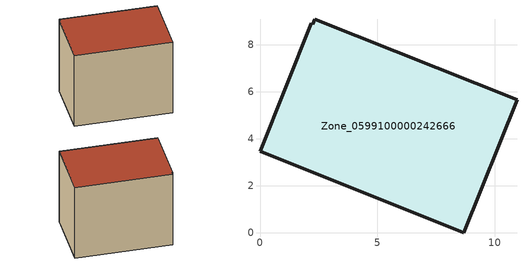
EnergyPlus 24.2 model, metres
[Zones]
Zone_0599100000242666
 floor ground (C_G): 2.33,9.1 10.94,5.66 8.68,0 0,3.47 2.17,8.91 2.25,8.89 z0.26
 wall outside (C_F): 8.68,0 10.94,5.66 2.33,9.1 2.25,8.89 2.17,8.91 0,3.47 8.68,0 z0.26:8.11
 roof outside (C_R): 10.94,5.66 2.33,9.1 2.25,8.89 2.17,8.91 0,3.47 8.68,0 z8.11
[BUILDING]
Pand.0599100000242666: North Axis=0; Terrain=City; Loads Convergence Tolerance Value=0.04; Temperature Convergence Tolerance Value=0.4; Solar Distribution=FullExterior; Maximum Number of Warmup Days=25; Minimum Number of Warmup Days=1
[Site:Location]
Rotterdam.The.Hague.AP_ZH_NLD Design_Conditions: Latitude=51.96; Longitude=4.45; Time Zone=1; Elevation=-4.5
[SITE:GROUNDTEMPERATURE:BUILDINGSURFACE]
18, 18, 18, 18, 18, 18, 18, 18, 18, 18, 18, 18
[MATERIAL] Thermal Absorptance=0.9; Solar Absorptance=0.7; Visible Absorptance=0.7
Name | Roughness | Thickness | Conductivity | Density | Specific Heat
G.TI.1965-1974 | MediumSmooth | 0.15 | 0.882353 | 540 | 1210
F.TI.1965-1974 | Rough | 0.3 | 0.697674 | 1920 | 840
R.TI.1965-1974 | MediumRough | 0.2 | 0.232558 | 1500 | 1000
[CONSTRUCTION]
C_G: G.TI.1965-1974
C_F: F.TI.1965-1974
C_R: R.TI.1965-1974
[ZONE]
Zone_0599100000242666: Type=1; Multiplier=1; Ceiling Height=Autocalculate; Volume=Autocalculate; Floor Area=autocalculate; Part of Total Floor Area=Yes
[ZONEINFILTRATION:DESIGNFLOWRATE]
Infil_Zone_0599100000242666: Zone or ZoneList or Space or SpaceList=Zone_0599100000242666; Schedule=AlwaysOn; Design Flow Rate Calculation Method=Flow/Area; Flow Rate per Floor Area=0.003; Constant Term Coefficient=1; Temperature Term Coefficient=0; Velocity Term Coefficient=0; Velocity Squared Term Coefficient=0
[HVACTEMPLATE:ZONE:IDEALLOADSAIRSYSTEM]
Zone_0599100000242666: Maximum Heating Supply Air Temperature=50; Minimum Cooling Supply Air Temperature=13; Maximum Heating Supply Air Humidity Ratio=0.0156; Minimum Cooling Supply Air Humidity Ratio=0.0077; Heating Limit=NoLimit; Cooling Limit=NoLimit; Dehumidification Control Type=ConstantSensibleHeatRatio; Cooling Sensible Heat Ratio=0.7; Dehumidification Setpoint=60; Humidification Control Type=None; Humidification Setpoint=30; Outdoor Air Method=None; Outdoor Air Flow Rate per Person=0.00944; Outdoor Air Flow Rate per Zone Floor Area=0; Outdoor Air Flow Rate per Zone=0; Demand Controlled Ventilation Type=None; Outdoor Air Economizer Type=NoEconomizer; Heat Recovery Type=None; Sensible Heat Recovery Effectiveness=0.7; Latent Heat Recovery Effectiveness=0.65
[ZONECONTROL:THERMOSTAT]
ThermostatControl_Zone_0599100000242666: Zone or ZoneList=Zone_0599100000242666; Control Type Schedule=DualSetpointControlType; Control 1=Thermostat_Zone_0599100000242666; Temperature Difference Between Cutout And Setpoint=0
[THERMOSTATSETPOINT:DUALSETPOINT]
Thermostat_Zone_0599100000242666: Heating Setpoint Temperature Schedule=HeatingSetpoint_Zone_0599100000242666; Cooling Setpoint Temperature Schedule=CoolingSetpoint_Zone_0599100000242666
[SCHEDULE:COMPACT]
HeatingSetpoint_Zone_0599100000242666: Through: 12/31, For: AllDays, Until: 24:00, 21
CoolingSetpoint_Zone_0599100000242666: Through: 12/31, For: AllDays, Until: 24:00, 24
DualSetpointControlType: Through: 12/31, For: AllDays, Until: 24:00, 4
AlwaysOn: Through: 12/31, For: AllDays, Until: 24:00, 1
